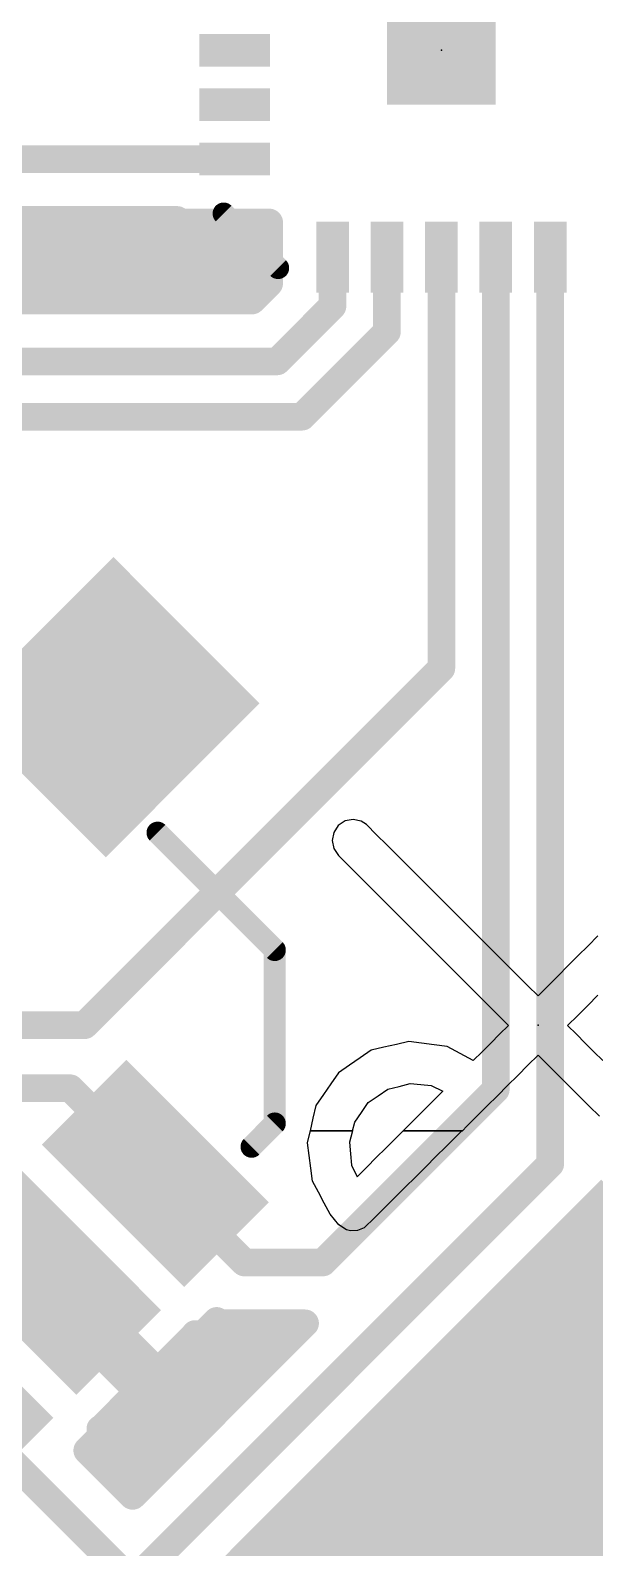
# Model space of a CAD drawing. Extents: x -16.5 to 33.1, y -17.8 to 72.5.
# Drawn here: x 18.7 to 23.89, y 20.6 to 34.54 of the extents above; entities that cross this region are included whole.
import ezdxf

# ---------------------------------------------------------------- set-up
doc = ezdxf.new("R2010")
doc.units = 0
for name, color, linetype in [('1', 22, 'CONTINUOUS'), ('18', 82, 'CONTINUOUS'), ('21', 7, 'CONTINUOUS'), ('23', 7, 'CONTINUOUS')]:
    doc.layers.add(name, color=color, linetype=linetype)

# ---------------------------------------------------------------- blocks, each defined once
blk = doc.blocks.new('RECT')
blk.add_solid([(-0.5, -0.5), (0.5, -0.5), (-0.5, 0.5), (0.5, 0.5)])
blk = doc.blocks.new('ROUNDV')
at = {"const_width": 0.5}
blk.add_lwpolyline([(0, -0.25, 1), (0, 0.25, 1), (0, -0.25)], format="xyb", dxfattribs=at)

msp = doc.modelspace()

# ---------------------------------------------------------------- linework, layer by layer
at = {"layer": '1', "const_width": 0.254}
for points in [[(20.579, 33.3535), (18.288, 33.3535)], [(9.483, 32.766), (20.8972, 32.766)], [(16.4181, 32.7947), (20.0521, 32.7947)], [(20.0521, 32.7947), (20.0751, 32.7717)], [(20.0751, 32.7717), (20.8972, 32.7717)], [(20.8972, 32.7717), (20.8972, 32.2128)], [(9.6678, 32.512), (20.8972, 32.512)], [(21.479, 32.4535), (21.479, 32.0043)], [(21.979, 32.4535), (21.979, 31.7677)], [(22.479, 32.4535), (22.479, 28.6775)], [(22.979, 32.4535), (22.979, 24.8091)], [(23.479, 24.124), (23.479, 32.4535)], [(9.6678, 32.258), (20.8972, 32.258)], [(20.8972, 32.2128), (20.7392, 32.0548)], [(20.7392, 32.0548), (14.2986, 32.0548)], [(21.479, 32.0043), (20.9707, 31.496)], [(21.979, 31.7677), (21.1993, 30.988)], [(20.9707, 31.496), (14.5301, 31.496)], [(21.1993, 30.988), (15.113, 30.988)], [(22.479, 28.6775), (19.2015, 25.4)], [(19.2015, 25.4), (16.51, 25.4)], [(18.1648, 24.8209), (19.069, 24.8209)], [(19.069, 24.8209), (19.8511, 24.0388)], [(21.391, 23.2211), (22.979, 24.8091)], [(19.6165, 20.2615), (23.479, 24.124)], [(19.8511, 24.0388), (20.6688, 23.2211)], [(23.7105, 23.5652), (24.0378, 23.8925)], [(20.1753, 20.03), (23.7105, 23.5652)], [(23.7673, 23.622), (30.4758, 23.622)], [(23.5133, 23.368), (30.581, 23.368)], [(20.6688, 23.2211), (21.391, 23.2211)], [(18.8611, 22.8693), (19.0407, 23.0489)], [(19.0407, 23.0489), (19.8744, 22.2152)], [(23.2593, 23.114), (30.8263, 23.114)], [(19.6948, 22.0356), (18.8611, 22.8693)], [(18.8704, 22.86), (19.2296, 22.86)], [(23.0053, 22.86), (31.2319, 22.86)], [(19.1244, 22.606), (19.4836, 22.606)], [(21.227, 22.6623), (19.6425, 21.0778)], [(20.2951, 22.564), (20.4153, 22.6843)], [(20.3371, 22.606), (21.1707, 22.606)], [(20.4153, 22.6843), (20.4373, 22.6623)], [(20.4373, 22.6623), (21.227, 22.6623)], [(22.7513, 22.606), (30.8263, 22.606)], [(19.8744, 22.2152), (20.209, 22.5498)], [(20.209, 22.5498), (20.2172, 22.564)], [(20.2172, 22.564), (20.2951, 22.564)], [(19.3784, 22.352), (19.7376, 22.352)], [(20.0112, 22.352), (20.9167, 22.352)], [(22.4973, 22.352), (30.581, 22.352)], [(17.8712, 22.0589), (19.6165, 20.3136)], [(19.3602, 21.701), (19.6948, 22.0356)], [(19.6324, 22.098), (20.6627, 22.098)], [(22.2433, 22.098), (30.4758, 22.098)], [(19.5032, 21.844), (20.4087, 21.844)], [(21.9893, 21.844), (30.3784, 21.844)], [(19.2257, 21.4947), (19.346, 21.6149)], [(19.346, 21.6928), (19.3602, 21.701)], [(19.346, 21.6149), (19.346, 21.6928)], [(19.6425, 21.0778), (19.2257, 21.4947)], [(19.3211, 21.59), (20.1547, 21.59)], [(21.7353, 21.59), (30.3784, 21.59)], [(19.3844, 21.336), (19.9007, 21.336)], [(21.4813, 21.336), (30.3784, 21.336)], [(19.6384, 21.082), (19.6467, 21.082)], [(21.2273, 21.082), (30.4758, 21.082)], [(20.9733, 20.828), (30.581, 20.828)], [(20.7193, 20.574), (30.8263, 20.574)]]:
    msp.add_lwpolyline(points, dxfattribs=at)
at = {"layer": '1', "const_width": 0.127}
for points in [[(20.579, 33.29, 1), (20.579, 33.417)], [(20.097, 32.8396, 1), (20.0072, 32.7498)], [(20.0751, 32.8352, 1), (20.0751, 32.7082)], [(20.0521, 32.7312, 1), (20.0521, 32.8582)], [(20.9607, 32.7717, 1), (20.8337, 32.7717)], [(20.8972, 32.7082, 1), (20.8972, 32.8352)], [(20.8972, 32.7025, 1), (20.8972, 32.8295)], [(20.0302, 32.7268, 1), (20.12, 32.8166)], [(20.8972, 32.4485, 1), (20.8972, 32.5755)], [(21.5425, 32.4535, 1), (21.4155, 32.4535)], [(22.0425, 32.4535, 1), (21.9155, 32.4535)], [(22.5425, 32.4535, 1), (22.4155, 32.4535)], [(23.0425, 32.4535, 1), (22.9155, 32.4535)], [(23.5425, 32.4535, 1), (23.4155, 32.4535)], [(20.9421, 32.1679, 1), (20.8523, 32.2577)], [(20.8972, 32.1945, 1), (20.8972, 32.3215)], [(20.8337, 32.2128, 1), (20.9607, 32.2128)], [(20.6943, 32.0997, 1), (20.7841, 32.0099)], [(20.7392, 31.9913, 1), (20.7392, 32.1183)], [(21.4155, 32.0043, 1), (21.5425, 32.0043)], [(21.5239, 31.9594, 1), (21.4341, 32.0492)], [(21.9155, 31.7677, 1), (22.0425, 31.7677)], [(22.0239, 31.7228, 1), (21.9341, 31.8126)], [(20.9258, 31.5409, 1), (21.0156, 31.4511)], [(20.9707, 31.4325, 1), (20.9707, 31.5595)], [(21.1544, 31.0329, 1), (21.2442, 30.9431)], [(21.1993, 30.9245, 1), (21.1993, 31.0515)], [(22.4155, 28.6775, 1), (22.5425, 28.6775)], [(22.5239, 28.6326, 1), (22.4341, 28.7224)], [(19.1566, 25.4449, 1), (19.2464, 25.3551)], [(19.2015, 25.3365, 1), (19.2015, 25.4635)], [(19.1139, 24.8658, 1), (19.0241, 24.776)], [(19.069, 24.7574, 1), (19.069, 24.8844)], [(22.9155, 24.8091, 1), (23.0425, 24.8091)], [(23.0239, 24.7642, 1), (22.9341, 24.854)], [(23.5239, 24.0791, 1), (23.4341, 24.1689)], [(19.896, 24.0837, 1), (19.8062, 23.9939)], [(19.8062, 23.9939, 1), (19.896, 24.0837)], [(23.4155, 24.124, 1), (23.5425, 24.124)], [(23.7554, 23.5203, 1), (23.6656, 23.6101)], [(23.7673, 23.6855, 1), (23.7673, 23.5585)], [(23.6656, 23.6101, 1), (23.7554, 23.5203)], [(23.5133, 23.4315, 1), (23.5133, 23.3045)], [(20.6688, 23.2846, 1), (20.6688, 23.1576)], [(20.6239, 23.1762, 1), (20.7137, 23.266)], [(21.3461, 23.266, 1), (21.4359, 23.1762)], [(21.391, 23.1576, 1), (21.391, 23.2846)], [(19.0856, 23.0938, 1), (18.9958, 23.004)], [(19.0856, 23.004, 1), (18.9958, 23.0938)], [(23.2593, 23.1775, 1), (23.2593, 23.0505)], [(18.906, 22.9142, 1), (18.8162, 22.8244)], [(18.8162, 22.9142, 1), (18.906, 22.8244)], [(18.8704, 22.9235, 1), (18.8704, 22.7965)], [(19.2296, 22.7965, 1), (19.2296, 22.9235)], [(23.0053, 22.9235, 1), (23.0053, 22.7965)], [(19.1244, 22.6695, 1), (19.1244, 22.5425)], [(19.4836, 22.5425, 1), (19.4836, 22.6695)], [(20.3371, 22.6695, 1), (20.3371, 22.5425)], [(20.4603, 22.7292, 1), (20.3704, 22.6394)], [(20.4602, 22.6394, 1), (20.3704, 22.7292)], [(20.4373, 22.7258, 1), (20.4373, 22.5988)], [(20.3924, 22.6174, 1), (20.4822, 22.7072)], [(21.1707, 22.5425, 1), (21.1707, 22.6695)], [(21.2719, 22.6174, 1), (21.1821, 22.7072)], [(21.227, 22.5988, 1), (21.227, 22.7258)], [(22.7513, 22.6695, 1), (22.7513, 22.5425)], [(20.154, 22.5815, 1), (20.264, 22.518)], [(20.2172, 22.6275, 1), (20.2172, 22.5005)], [(20.2722, 22.5323, 1), (20.1622, 22.5958)], [(20.2539, 22.5049, 1), (20.1641, 22.5947)], [(20.2502, 22.6089, 1), (20.34, 22.5191)], [(20.2951, 22.5005, 1), (20.2951, 22.6275)], [(19.3784, 22.4155, 1), (19.3784, 22.2885)], [(19.7376, 22.2885, 1), (19.7376, 22.4155)], [(20.0112, 22.4155, 1), (20.0112, 22.2885)], [(20.9167, 22.2885, 1), (20.9167, 22.4155)], [(22.4973, 22.4155, 1), (22.4973, 22.2885)], [(19.8295, 22.2601, 1), (19.9193, 22.1703)], [(19.8295, 22.1703, 1), (19.9193, 22.2601)], [(19.6324, 22.1615, 1), (19.6324, 22.0345)], [(19.7397, 21.9907, 1), (19.6499, 22.0805)], [(20.6627, 22.0345, 1), (20.6627, 22.1615)], [(22.2433, 22.1615, 1), (22.2433, 22.0345)], [(19.6499, 21.9907, 1), (19.7397, 22.0805)], [(19.5032, 21.9075, 1), (19.5032, 21.7805)], [(20.4087, 21.7805, 1), (20.4087, 21.9075)], [(21.9893, 21.9075, 1), (21.9893, 21.7805)], [(19.3142, 21.7478, 1), (19.3777, 21.6378)], [(19.4095, 21.6928, 1), (19.2825, 21.6928)], [(19.3153, 21.7459, 1), (19.4051, 21.6561)], [(19.3909, 21.57, 1), (19.3011, 21.6598)], [(19.392, 21.646, 1), (19.3285, 21.756)], [(19.2706, 21.5396, 1), (19.1808, 21.4497)], [(19.1808, 21.5396, 1), (19.2706, 21.4497)], [(19.3211, 21.6535, 1), (19.3211, 21.5265)], [(19.2825, 21.6149, 1), (19.4095, 21.6149)], [(20.1547, 21.5265, 1), (20.1547, 21.6535)], [(21.7353, 21.6535, 1), (21.7353, 21.5265)], [(19.3844, 21.3995, 1), (19.3844, 21.2725)], [(19.9007, 21.2725, 1), (19.9007, 21.3995)], [(21.4813, 21.3995, 1), (21.4813, 21.2725)], [(19.6384, 21.1455, 1), (19.6384, 21.0185)], [(19.5976, 21.1227, 1), (19.6875, 21.0329)], [(19.5976, 21.0329, 1), (19.6875, 21.1227)], [(19.6467, 21.0185, 1), (19.6467, 21.1455)], [(21.2273, 21.1455, 1), (21.2273, 21.0185)], [(20.9733, 20.8915, 1), (20.9733, 20.7645)], [(20.7193, 20.6375, 1), (20.7193, 20.5105)]]:
    msp.add_lwpolyline(points, format="xyb", dxfattribs=at)
at = {"layer": '21'}
for p, q in [((21.5321, 27.2326), (21.4897, 27.1686)), ((21.5961, 27.2753), (21.5321, 27.2326)), ((21.6695, 27.2893), (21.5961, 27.2753)), ((21.6697, 27.2884), (21.6695, 27.2893)), ((21.7431, 27.2744), (21.6697, 27.2884)), ((21.7915, 27.242), (21.7431, 27.2744)), ((21.8842, 27.1496), (21.7915, 27.242)), ((21.4897, 27.1686), (21.4753, 27.0953)), ((21.4753, 27.0953), (21.4897, 27.0219)), ((21.9768, 27.0569), (21.8842, 27.1496)), ((22.0695, 26.9645), (21.9768, 27.0569)), ((21.4897, 27.0219), (21.5334, 26.9589)), ((21.5334, 26.9589), (21.6252, 26.8671)), ((22.1622, 26.8718), (22.0695, 26.9645)), ((21.6252, 26.8671), (21.7172, 26.7754)), ((21.7172, 26.7754), (21.8089, 26.6834)), ((22.2549, 26.7794), (22.1622, 26.8718)), ((22.3475, 26.6867), (22.2549, 26.7794)), ((21.8089, 26.6834), (21.9009, 26.5916)), ((22.4402, 26.5943), (22.3475, 26.6867)), ((21.9009, 26.5916), (21.9927, 26.4996)), ((21.9927, 26.4996), (22.0847, 26.4078)), ((22.5329, 26.5016), (22.4402, 26.5943)), ((22.6256, 26.4092), (22.5329, 26.5016)), ((22.0847, 26.4078), (22.1765, 26.3161)), ((22.7182, 26.3165), (22.6256, 26.4092)), ((22.1765, 26.3161), (22.2685, 26.2241)), ((22.2685, 26.2241), (22.3602, 26.1324)), ((22.8109, 26.2241), (22.7182, 26.3165)), ((22.9036, 26.1314), (22.8109, 26.2241)), ((23.918, 26.2198), (23.8263, 26.1281)), ((22.3602, 26.1324), (22.452, 26.0403)), ((22.9963, 26.039), (22.9036, 26.1314)), ((23.8263, 26.1281), (23.7342, 26.0363)), ((22.452, 26.0403), (22.544, 25.9486)), ((22.544, 25.9486), (22.6357, 25.8568)), ((23.089, 25.9463), (22.9963, 26.039)), ((23.1816, 25.8539), (23.089, 25.9463)), ((23.6425, 25.9443), (23.5508, 25.8526)), ((23.7342, 26.0363), (23.6425, 25.9443)), ((22.6357, 25.8568), (22.7277, 25.7648)), ((23.2743, 25.7612), (23.1816, 25.8539)), ((23.5508, 25.8526), (23.4588, 25.7606)), ((22.7277, 25.7648), (22.8195, 25.6731)), ((22.8195, 25.6731), (22.9115, 25.5811)), ((23.367, 25.6688), (23.2743, 25.7612)), ((23.4588, 25.7606), (23.367, 25.6688)), ((23.8241, 25.5824), (23.9165, 25.6751)), ((22.9115, 25.5811), (23.0032, 25.4893)), ((23.7315, 25.4897), (23.8241, 25.5824)), ((23.0032, 25.4893), (23.095, 25.3976)), ((23.095, 25.3976), (23.0146, 25.3169)), ((23.639, 25.3973), (23.7315, 25.4897)), ((23.7197, 25.3167), (23.639, 25.3973)), ((22.0659, 25.224), (21.9506, 25.1973)), ((22.181, 25.2506), (22.0659, 25.224)), ((22.2977, 25.2353), (22.181, 25.2506)), ((22.4144, 25.22), (22.2977, 25.2353)), ((22.9339, 25.2362), (22.8532, 25.1556)), ((23.0146, 25.3169), (22.9339, 25.2362)), ((23.8004, 25.236), (23.7197, 25.3167)), ((23.8808, 25.1553), (23.8004, 25.236)), ((21.7344, 25.1018), (21.6337, 25.0331)), ((21.8355, 25.1709), (21.7344, 25.1018)), ((21.9506, 25.1973), (21.8355, 25.1709)), ((22.531, 25.2047), (22.4144, 25.22)), ((22.6114, 25.1613), (22.531, 25.2047)), ((22.6921, 25.1182), (22.6114, 25.1613)), ((22.7725, 25.0749), (22.6921, 25.1182)), ((22.8532, 25.1556), (22.7725, 25.0749)), ((23.2738, 25.0322), (23.3671, 25.1256)), ((23.3671, 25.1256), (23.4611, 25.0318)), ((23.9615, 25.0746), (23.8808, 25.1553)), ((21.5326, 24.9641), (21.4636, 24.863)), ((21.6337, 25.0331), (21.5326, 24.9641)), ((23.1804, 24.9391), (23.2738, 25.0322)), ((23.4611, 25.0318), (23.5551, 24.9385)), ((21.4636, 24.863), (21.3949, 24.7623)), ((21.8971, 24.7515), (21.9871, 24.8133)), ((21.9871, 24.8133), (22.0902, 24.8386)), ((22.0902, 24.8386), (22.1933, 24.8637)), ((22.1933, 24.8637), (22.2897, 24.8557)), ((22.2897, 24.8557), (22.3857, 24.8474)), ((22.3857, 24.8474), (22.4917, 24.7941)), ((22.9938, 24.7527), (23.0871, 24.8458)), ((23.0871, 24.8458), (23.1804, 24.9391)), ((23.5551, 24.9385), (23.6492, 24.8447)), ((23.6492, 24.8447), (23.7432, 24.751)), ((21.3949, 24.7623), (21.3262, 24.6612)), ((21.7451, 24.5995), (21.8071, 24.6895)), ((21.8071, 24.6895), (21.8971, 24.7515)), ((22.4046, 24.707), (22.3173, 24.6196)), ((22.4917, 24.7941), (22.4046, 24.707)), ((22.9007, 24.6596), (22.9938, 24.7527)), ((23.7432, 24.751), (23.8372, 24.6576)), ((21.2995, 24.5462), (21.2729, 24.4311)), ((21.3262, 24.6612), (21.2995, 24.5462)), ((21.6833, 24.5095), (21.7451, 24.5995)), ((22.2299, 24.5323), (22.1426, 24.4449)), ((22.3173, 24.6196), (22.2299, 24.5323)), ((22.714, 24.4732), (22.8073, 24.5663)), ((22.8073, 24.5663), (22.9007, 24.6596)), ((23.8372, 24.6576), (23.9316, 24.5639)), ((21.249, 24.3192), (21.2757, 24.4344)), ((21.2729, 24.4311), (21.664, 24.4311)), ((21.2757, 24.4344), (21.6641, 24.4344)), ((21.6597, 24.418), (21.6344, 24.3247)), ((21.6641, 24.4344), (21.6597, 24.418)), ((21.664, 24.4311), (21.6833, 24.5095)), ((22.0572, 24.36), (22.1313, 24.4344)), ((22.1426, 24.4449), (22.1288, 24.4312)), ((22.1288, 24.4312), (22.672, 24.4312)), ((22.1313, 24.4344), (22.6717, 24.4344)), ((22.6717, 24.4344), (22.6171, 24.38)), ((22.672, 24.4312), (22.714, 24.4732)), ((21.2643, 24.2025), (21.249, 24.3192)), ((21.6344, 24.3247), (21.6431, 24.2196)), ((21.8812, 24.184), (21.9692, 24.272)), ((21.9692, 24.272), (22.0572, 24.36)), ((22.523, 24.2867), (22.429, 24.1929)), ((22.6171, 24.38), (22.523, 24.2867)), ((21.2797, 24.0858), (21.2643, 24.2025)), ((21.6431, 24.2196), (21.6521, 24.1142)), ((21.6521, 24.1142), (21.7052, 24.0082)), ((21.7932, 24.0962), (21.8812, 24.184)), ((22.429, 24.1929), (22.335, 24.0996)), ((21.295, 23.9688), (21.2797, 24.0858)), ((21.349, 23.8677), (21.295, 23.9688)), ((21.7052, 24.0082), (21.7932, 24.0962)), ((22.241, 24.0058), (22.147, 23.9121)), ((22.335, 24.0996), (22.241, 24.0058)), ((21.4034, 23.7666), (21.349, 23.8677)), ((22.147, 23.9121), (22.053, 23.8187)), ((21.4574, 23.6655), (21.4034, 23.7666)), ((21.959, 23.725), (21.865, 23.6317)), ((22.053, 23.8187), (21.959, 23.725)), ((21.5361, 23.5662), (21.4574, 23.6655)), ((21.6088, 23.5215), (21.5361, 23.5662)), ((21.865, 23.6317), (21.7709, 23.5379)), ((21.6448, 23.5128), (21.6088, 23.5215)), ((21.7092, 23.5135), (21.6448, 23.5128)), ((21.7709, 23.5379), (21.7092, 23.5135))]:
    msp.add_line(p, q, dxfattribs=at)
at = {"layer": '21', "const_width": 0.2032}
for points in [[(20.479, 32.8535), (20.979, 32.3535)], [(19.8716, 27.1678), (20.9485, 26.0908)], [(20.9485, 26.0908), (20.9485, 24.497)], [(20.9485, 24.497), (20.7357, 24.2842)]]:
    msp.add_lwpolyline(points, dxfattribs=at)
at = {"layer": '21'}
for points, const_width in [([(20.5149, 32.8894, 1), (20.4431, 32.8176)], 0.1016), ([(20.32, 32.0675, 1), (20.32, 32.3215, 1), (20.32, 32.0675)], 0.127), ([(20.9431, 32.3176, 1), (21.0149, 32.3894)], 0.1016), ([(19.9075, 27.2037, 1), (19.8357, 27.1318)], 0.1016), ([(20.9993, 26.0908, 1), (20.8977, 26.0908)], 0.1016), ([(20.9126, 26.0549, 1), (20.9844, 26.1268)], 0.1016), ([(20.8977, 24.497, 1), (20.9993, 24.497)], 0.1016), ([(20.9844, 24.4611, 1), (20.9126, 24.5329)], 0.1016), ([(20.6997, 24.3201, 1), (20.7716, 24.2483)], 0.1016)]:
    msp.add_lwpolyline(points, format="xyb", dxfattribs=dict(at, const_width=const_width))
at = {"layer": '23'}
for p in [(22.479, 34.3535), (23.368, 25.4)]:
    msp.add_point(p, dxfattribs=at)

# ---------------------------------------------------------------- block references
at = {"layer": '1', "rotation": 270}
msp.add_blockref('RECT', (22.479, 34.3535), dxfattribs=at)
at = {"layer": '1'}
for p, xscale, yscale, rotation in [((20.579, 34.3535), 0.65, 0.3, 180), ((20.579, 33.8535), 0.65, 0.3, 180), ((20.579, 33.3535), 0.65, 0.3, 180), ((21.479, 32.4535), 0.65, 0.3, 90), ((21.979, 32.4535), 0.65, 0.3, 90), ((22.479, 32.4535), 0.65, 0.3, 90), ((22.979, 32.4535), 0.65, 0.3, 90), ((23.479, 32.4535), 0.65, 0.3, 270), ((19.4304, 28.3204), 1.9, 2, 315), ((19.8511, 24.0388), 1.85, 1.1, 315), ((18.8611, 23.0489), 1.85, 1.1, 315), ((17.8712, 22.0589), 1.85, 1.1, 315)]:
    msp.add_blockref('RECT', p, dxfattribs=dict(at, xscale=xscale, yscale=yscale, rotation=rotation))
at = {"layer": '18', "xscale": 0.7366, "yscale": 0.7366}
msp.add_blockref('ROUNDV', (20.32, 22.225), dxfattribs=at)

doc.saveas('drawing.dxf')
